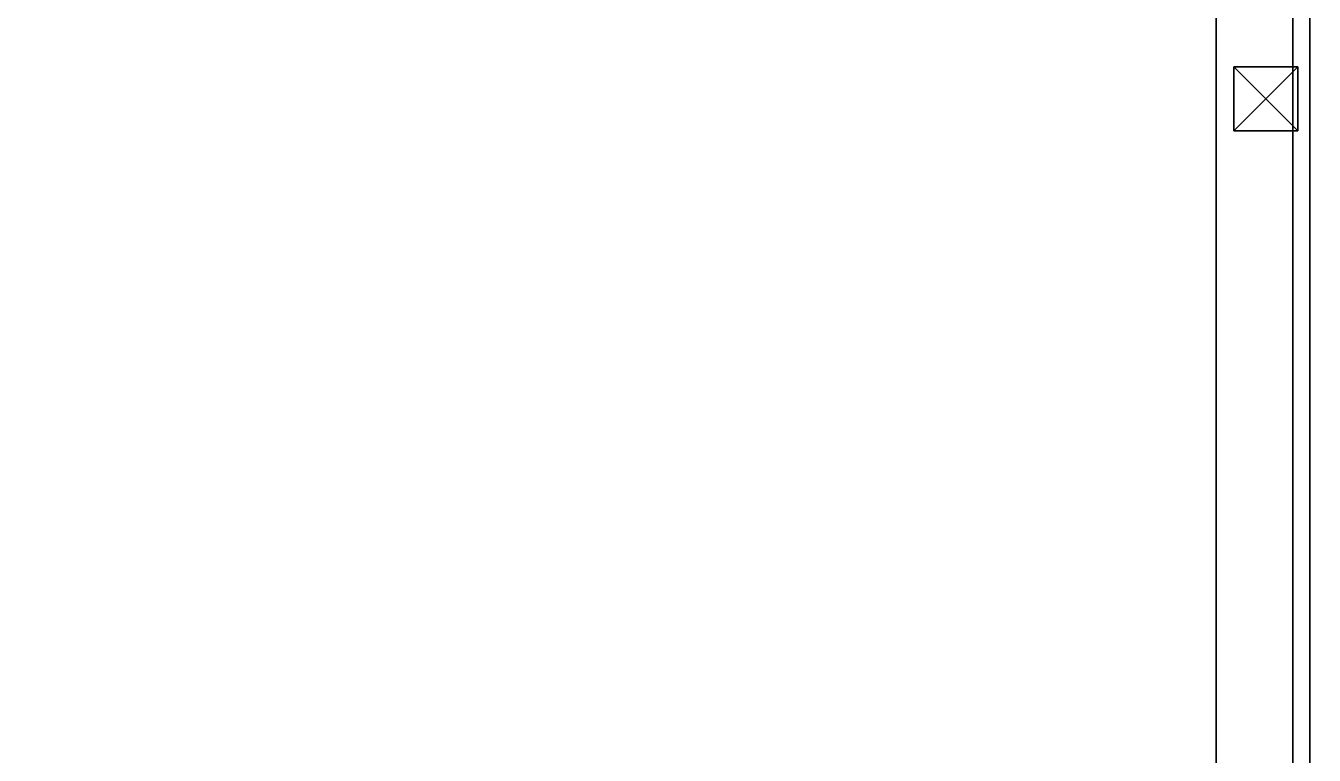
# Model space of a CAD drawing. Extents: x 0 to 7800, y -5130 to 1.
# Drawn here: x 6183.7 to 6485.7, y -593.4 to -422.3 of the extents above; entities that cross this region are included whole.
import ezdxf

# ---------------------------------------------------------------- set-up
doc = ezdxf.new("R2010")
doc.units = 0
for name, color, linetype in [('LAYER0', 7, 'CONTINUOUS'), ('LAYER2', 7, 'CONTINUOUS'), ('LAYER481', 253, 'CONTINUOUS'), ('LAYER515', 7, 'CONTINUOUS'), ('LAYER532', 7, 'CONTINUOUS'), ('LAYER533', 7, 'CONTINUOUS'), ('LAYER546', 253, 'CONTINUOUS'), ('LAYER667', 35, 'CONTINUOUS'), ('LAYER672', 253, 'CONTINUOUS'), ('LAYER673', 253, 'CONTINUOUS'), ('LAYER907', 2, 'CONTINUOUS')]:
    doc.layers.add(name, color=color, linetype=linetype)

msp = doc.modelspace()

# ---------------------------------------------------------------- linework, layer by layer
at = {"layer": 'LAYER0'}
for points, invisible_edges in [([(7199.692, -1929.002, -5), (5130.692, -289.002, -5), (7199.692, 0.998, -5), (7199.692, -1929.002, -5)], 7), ([(5130.692, -289.002), (7199.692, -1929.002), (5130.692, 0.998), (5130.692, -289.002)], 3), ([(5130.692, 0.998), (7199.692, -1929.002), (7199.692, 0.998), (5130.692, 0.998)], 3), ([(4825.692, -1929.002, -5), (5130.692, -289.002, -5), (7199.692, -1929.002, -5), (4825.692, -1929.002, -5)], 3), ([(5130.692, -289.002), (4825.692, -1929.002), (7199.692, -1929.002), (5130.692, -289.002)], 5)]:
    msp.add_3dface(points, dxfattribs=dict(at, invisible_edges=invisible_edges))
at = {"layer": 'LAYER481', "invisible_edges": 1}
for points in [[(6480.695, -149, 1992), (5280.695, -739, 1992), (5280.695, -149, 1992), (6480.695, -149, 1992)], [(5280.695, -739, 1992), (6480.695, -149, 1992), (6480.695, -739, 1992), (5280.695, -739, 1992)], [(6480.695, -739, 2010), (5280.695, -149, 2010), (5280.695, -739, 2010), (6480.695, -739, 2010)], [(5280.695, -149, 2010), (6480.695, -739, 2010), (6480.695, -149, 2010), (5280.695, -149, 2010)], [(6480.695, -149, 1992), (6480.695, -739, 2010), (6480.695, -739, 1992), (6480.695, -149, 1992)], [(6480.695, -739, 2010), (6480.695, -149, 1992), (6480.695, -149, 2010), (6480.695, -739, 2010)]]:
    msp.add_3dface(points, dxfattribs=at)
at = {"layer": 'LAYER515', "invisible_edges": 1}
for points in [[(6462.695, -149, 2010), (6462.695, -719, 2380), (6462.695, -149, 2380), (6462.695, -149, 2010)], [(6462.695, -719, 2380), (6462.695, -149, 2010), (6462.695, -719, 2010), (6462.695, -719, 2380)], [(6462.695, -149, 2010), (6480.695, -719, 2010), (6462.695, -719, 2010), (6462.695, -149, 2010)], [(6480.695, -719, 2010), (6462.695, -149, 2010), (6480.695, -149, 2010), (6480.695, -719, 2010)], [(6480.695, -149, 2380), (6462.695, -719, 2380), (6480.695, -719, 2380), (6480.695, -149, 2380)], [(6462.695, -719, 2380), (6480.695, -149, 2380), (6462.695, -149, 2380), (6462.695, -719, 2380)], [(6480.695, -719, 2010), (6480.695, -149, 2380), (6480.695, -719, 2380), (6480.695, -719, 2010)], [(6480.695, -149, 2380), (6480.695, -719, 2010), (6480.695, -149, 2010), (6480.695, -149, 2380)]]:
    msp.add_3dface(points, dxfattribs=at)
at = {"layer": 'LAYER532', "invisible_edges": 1}
for points in [[(6462.695, -149, 2011), (5898.695, -719, 2011), (5898.695, -149, 2011), (6462.695, -149, 2011)], [(5898.695, -719, 2011), (6462.695, -149, 2011), (6462.695, -719, 2011), (5898.695, -719, 2011)], [(6462.695, -719, 2029), (5898.695, -149, 2029), (5898.695, -719, 2029), (6462.695, -719, 2029)], [(5898.695, -149, 2029), (6462.695, -719, 2029), (6462.695, -149, 2029), (5898.695, -149, 2029)], [(6462.695, -149, 2011), (6462.695, -719, 2029), (6462.695, -719, 2011), (6462.695, -149, 2011)], [(6462.695, -719, 2029), (6462.695, -149, 2011), (6462.695, -149, 2029), (6462.695, -719, 2029)]]:
    msp.add_3dface(points, dxfattribs=at)
at = {"layer": 'LAYER533', "invisible_edges": 1}
for points in [[(5898.695, -149, 2379), (6462.695, -719, 2379), (6462.695, -149, 2379), (5898.695, -149, 2379)], [(6462.695, -719, 2379), (5898.695, -149, 2379), (5898.695, -719, 2379), (6462.695, -719, 2379)], [(5898.695, -719, 2361), (6462.695, -149, 2361), (6462.695, -719, 2361), (5898.695, -719, 2361)], [(6462.695, -149, 2361), (5898.695, -719, 2361), (5898.695, -149, 2361), (6462.695, -149, 2361)], [(6462.695, -149, 2361), (6462.695, -719, 2379), (6462.695, -719, 2361), (6462.695, -149, 2361)], [(6462.695, -719, 2379), (6462.695, -149, 2361), (6462.695, -149, 2379), (6462.695, -719, 2379)]]:
    msp.add_3dface(points, dxfattribs=at)
at = {"layer": 'LAYER546', "invisible_edges": 1}
for points in [[(6484.695, -149, 180), (6502.695, -719, 180), (6484.695, -719, 180), (6484.695, -149, 180)], [(6502.695, -719, 180), (6484.695, -149, 180), (6502.695, -149, 180), (6502.695, -719, 180)], [(6502.695, -149, 2380), (6484.695, -719, 2380), (6502.695, -719, 2380), (6502.695, -149, 2380)], [(6484.695, -719, 2380), (6502.695, -149, 2380), (6484.695, -149, 2380), (6484.695, -719, 2380)], [(6484.695, -719, 2380), (6484.695, -149, 180), (6484.695, -719, 180), (6484.695, -719, 2380)], [(6484.695, -149, 180), (6484.695, -719, 2380), (6484.695, -149, 2380), (6484.695, -149, 180)]]:
    msp.add_3dface(points, dxfattribs=at)
at = {"layer": 'LAYER667', "invisible_edges": 1}
for points in [[(6484.695, -854, 880), (5280.695, -149, 880), (6484.695, -149, 880), (6484.695, -854, 880)], [(5280.695, -149, 880), (6484.695, -854, 880), (5280.695, -854, 880), (5280.695, -149, 880)], [(5280.695, -854, 930), (6484.695, -149, 930), (5280.695, -149, 930), (5280.695, -854, 930)], [(6484.695, -149, 930), (5280.695, -854, 930), (6484.695, -854, 930), (6484.695, -149, 930)], [(6484.695, -149, 930), (6484.695, -854, 880), (6484.695, -149, 880), (6484.695, -149, 930)], [(6484.695, -854, 880), (6484.695, -149, 930), (6484.695, -854, 930), (6484.695, -854, 880)]]:
    msp.add_3dface(points, dxfattribs=at)
at = {"layer": 'LAYER672'}
for points in [[(6466.845, -447, 1892), (6466.845, -447, 1907), (6466.845, -432, 1892), (6466.845, -447, 1892)], [(6466.845, -432, 1892), (6466.845, -447, 1907), (6466.845, -432, 1907), (6466.845, -432, 1892)], [(6466.845, -432, 1892), (6466.845, -432, 1907), (6481.845, -432, 1892), (6466.845, -432, 1892)], [(6481.845, -432, 1892), (6466.845, -432, 1907), (6481.845, -432, 1907), (6481.845, -432, 1892)], [(6466.845, -432, 1892), (6481.845, -432, 1892), (6466.845, -447, 1892), (6466.845, -432, 1892)], [(6466.845, -447, 1892), (6481.845, -432, 1892), (6481.845, -447, 1892), (6466.845, -447, 1892)], [(6466.845, -447, 1907), (6481.845, -447, 1907), (6466.845, -432, 1907), (6466.845, -447, 1907)], [(6466.845, -432, 1907), (6481.845, -447, 1907), (6481.845, -432, 1907), (6466.845, -432, 1907)], [(6481.845, -432, 1892), (6481.845, -432, 1907), (6481.845, -447, 1892), (6481.845, -432, 1892)], [(6481.845, -447, 1892), (6481.845, -432, 1907), (6481.845, -447, 1907), (6481.845, -447, 1892)], [(6466.845, -447, 1892), (6481.845, -447, 1892), (6466.845, -447, 1907), (6466.845, -447, 1892)], [(6466.845, -447, 1907), (6481.845, -447, 1892), (6481.845, -447, 1907), (6466.845, -447, 1907)]]:
    msp.add_3dface(points, dxfattribs=at)
at = {"layer": 'LAYER673'}
for points in [[(6466.845, -447, 1892), (6466.845, -447, 1907), (6466.845, -432, 1892), (6466.845, -447, 1892)], [(6466.845, -432, 1892), (6466.845, -447, 1907), (6466.845, -432, 1907), (6466.845, -432, 1892)], [(6466.845, -432, 1892), (6466.845, -432, 1907), (6481.845, -432, 1892), (6466.845, -432, 1892)], [(6481.845, -432, 1892), (6466.845, -432, 1907), (6481.845, -432, 1907), (6481.845, -432, 1892)], [(6466.845, -432, 1892), (6481.845, -432, 1892), (6466.845, -447, 1892), (6466.845, -432, 1892)], [(6466.845, -447, 1892), (6481.845, -432, 1892), (6481.845, -447, 1892), (6466.845, -447, 1892)], [(6466.845, -447, 1907), (6481.845, -447, 1907), (6466.845, -432, 1907), (6466.845, -447, 1907)], [(6466.845, -432, 1907), (6481.845, -447, 1907), (6481.845, -432, 1907), (6466.845, -432, 1907)], [(6481.845, -432, 1892), (6481.845, -432, 1907), (6481.845, -447, 1892), (6481.845, -432, 1892)], [(6481.845, -447, 1892), (6481.845, -432, 1907), (6481.845, -447, 1907), (6481.845, -447, 1892)], [(6466.845, -447, 1892), (6481.845, -447, 1892), (6466.845, -447, 1907), (6466.845, -447, 1892)], [(6466.845, -447, 1907), (6481.845, -447, 1892), (6481.845, -447, 1907), (6466.845, -447, 1907)]]:
    msp.add_3dface(points, dxfattribs=at)
at = {"layer": 'LAYER907'}
for points, invisible_edges in [([(7049.695, -149, 2446), (5280.695, -439, 2446), (5280.695, -149, 2446), (7049.695, -149, 2446)], 1), ([(7049.695, -759, 2446), (5280.695, -439, 2446), (7049.695, -149, 2446), (7049.695, -759, 2446)], 3), ([(5280.695, -439, 2657), (7049.695, -759, 2657), (5280.695, -149, 2657), (5280.695, -439, 2657)], 3), ([(5280.695, -149, 2657), (7049.695, -759, 2657), (7049.695, -149, 2657), (5280.695, -149, 2657)], 1), ([(3830.695, -759, 2446), (3880.695, -439, 2446), (7049.695, -759, 2446), (3830.695, -759, 2446)], 3), ([(3880.695, -439, 2657), (3830.695, -759, 2657), (7049.695, -759, 2657), (3880.695, -439, 2657)], 5), ([(7049.695, -759, 2446), (3880.695, -439, 2446), (5280.695, -439, 2446), (7049.695, -759, 2446)], 5), ([(3880.695, -439, 2657), (7049.695, -759, 2657), (5280.695, -439, 2657), (3880.695, -439, 2657)], 3)]:
    msp.add_3dface(points, dxfattribs=dict(at, invisible_edges=invisible_edges))

# ---------------------------------------------------------------- meshes
at = {"layer": 'LAYER2'}
mesh = msp.add_polymesh((14, 2), dxfattribs=at)
for k, corner in enumerate([(1175.695, -1705, 2657), (-0.0002, -1705, 2657), (1175.695, -204, 2657), (1175.695, -1705, 2657), (3880.695, -204, 2657), (1175.695, -204, 2657), (3880.695, -439, 2657), (3880.695, -204, 2657), (5280.695, -439, 2657), (3880.695, -439, 2657), (5280.695, -149, 2657), (5280.695, -439, 2657), (7049.695, -149, 2657), (5280.695, -149, 2657), (7049.695, -289, 2657), (7049.695, -149, 2657), (7649.695, -289, 2657), (7049.695, -289, 2657), (7649.695, -1684, 2657), (7649.695, -289, 2657), (7049.695, -1684, 2657), (7649.695, -1684, 2657), (7049.695, -1779, 2657), (7049.695, -1684, 2657), (3151.695, -1779, 2657), (7049.695, -1779, 2657), (3151.695, -1929, 2657), (7199.695, -1929, 2657)]):
    mesh.set_mesh_vertex(divmod(k, 2), corner)

doc.saveas('drawing.dxf')
